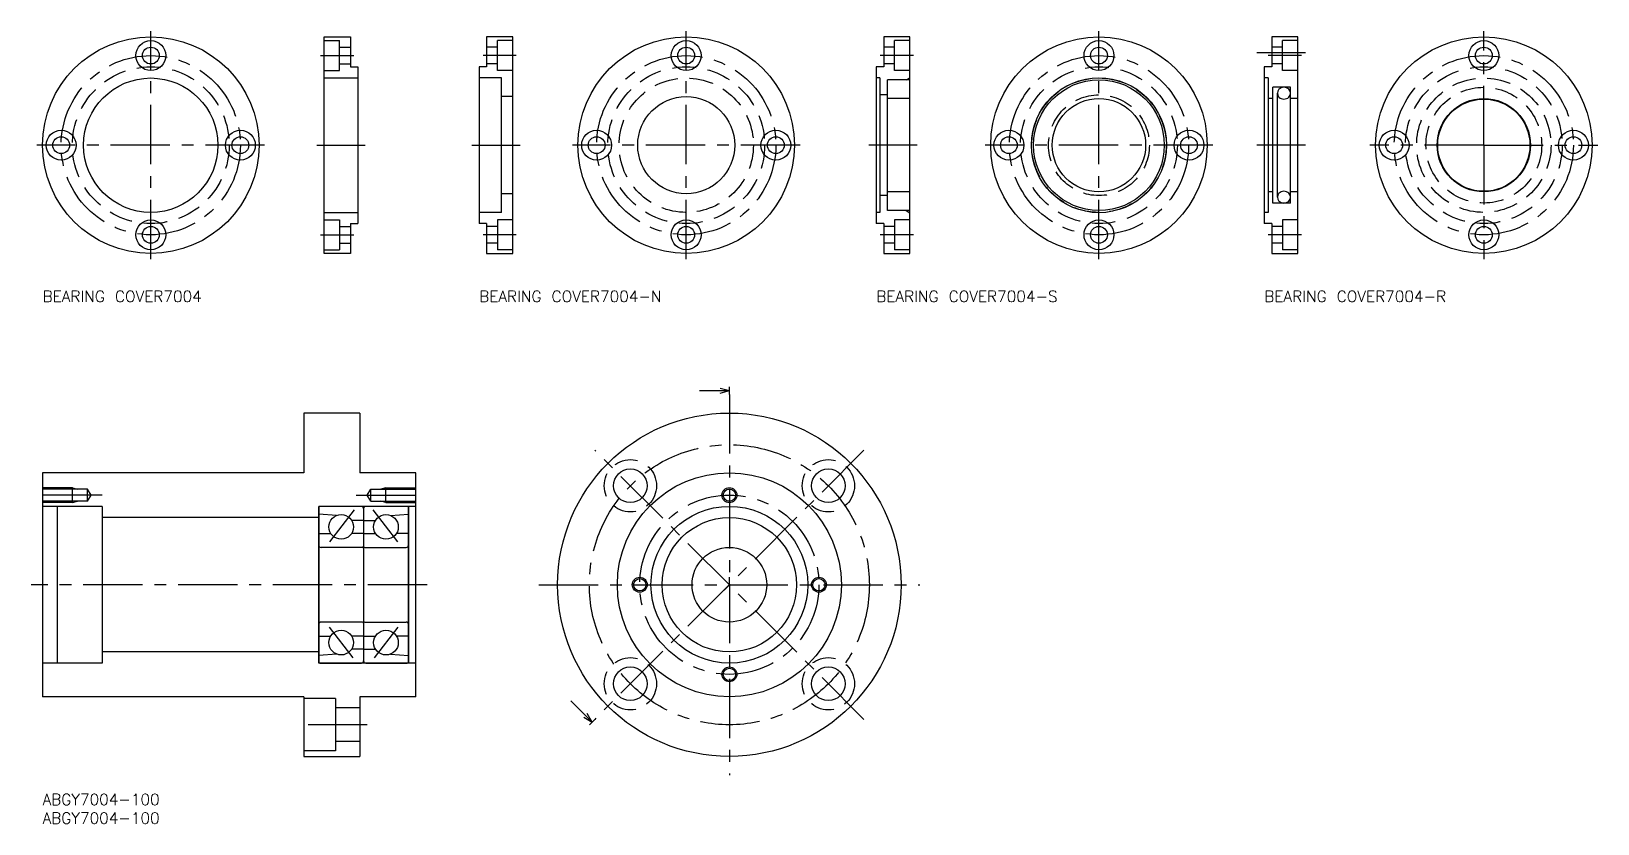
# Model space of a CAD drawing. Extents: x -3 to 417, y -8 to 204.
import ezdxf

# ---------------------------------------------------------------- set-up
doc = ezdxf.new("R2010")
doc.units = 0
doc.header["$LTSCALE"] = 0.5
doc.linetypes.add('CENTER', pattern=[50.8, 31.75, -6.35, 6.35, -6.35])
doc.linetypes.add('DASHED', pattern=[19.05, 12.7, -6.35])
for name, color, linetype in [('MSM_CENTER', 1, 'CENTER'), ('MSM_CONTINUOUS', 7, 'CONTINUOUS'), ('MSM_DASHED', 4, 'DASHED'), ('MSM_NARROW', 5, 'CONTINUOUS'), ('MSM_PART_NUMBER', 7, 'CONTINUOUS')]:
    doc.layers.add(name, color=color, linetype=linetype)
doc.styles.get("Standard").update_dxf_attribs({"font": 'txt.shx', "height": 3, "bigfont": 'bigfont.shx'})

# ---------------------------------------------------------------- blocks, each defined once
blk = doc.blocks.new('*U15')
at = {"layer": 'MSM_PART_NUMBER'}
blk.add_text('ABGY7004-100', height=3, dxfattribs=at).set_placement((0, -3))
blk = doc.blocks.new('*U16')
at = {"layer": 'MSM_PART_NUMBER'}
blk.add_text('ABGY7004-100', height=3, dxfattribs=at).set_placement((0, -8))
blk = doc.blocks.new('*U17')
at = {"layer": 'MSM_PART_NUMBER'}
blk.add_text('BEARING COVER7004', height=3, dxfattribs=at).set_placement((0, 131.75))
blk = doc.blocks.new('*U18')
at = {"layer": 'MSM_PART_NUMBER'}
blk.add_text('BEARING COVER7004-N', height=3, dxfattribs=at).set_placement((116.96, 131.75))
blk = doc.blocks.new('*U19')
at = {"layer": 'MSM_PART_NUMBER'}
blk.add_text('BEARING COVER7004-S', height=3, dxfattribs=at).set_placement((223.32, 131.75))
blk = doc.blocks.new('*U20')
at = {"layer": 'MSM_PART_NUMBER'}
blk.add_text('BEARING COVER7004-R', height=3, dxfattribs=at).set_placement((327.27, 131.75))

msp = doc.modelspace()

# ---------------------------------------------------------------- linework, layer by layer
at = {"layer": 'MSM_CENTER'}
for p, q in [((29, 143.25), (29, 204.25)), ((172.42, 143.25), (172.42, 204.25)), ((282.98, 143.25), (282.98, 204.25)), ((386.07, 173.75), (386.07, 204.25)), ((74.5, 197.75), (83.43, 197.75)), ((126.91, 197.75), (117.99, 197.75)), ((233.27, 197.75), (224.35, 197.75)), ((338.27, 198.45), (325.27, 198.45)), ((337.23, 197.75), (328.31, 197.75)), ((59.5, 173.75), (-1.5, 173.75)), ((73.46, 173.75), (86.46, 173.75)), ((114.96, 173.75), (127.96, 173.75)), ((202.92, 173.75), (141.92, 173.75)), ((234.32, 173.75), (221.32, 173.75)), ((234.32, 173.75), (221.32, 173.75)), ((313.48, 173.75), (252.48, 173.75)), ((338.27, 173.75), (325.27, 173.75)), ((386.07, 173.75), (355.57, 173.75)), ((386.07, 173.75), (416.57, 173.75)), ((386.07, 173.75), (386.07, 143.25)), ((74.5, 149.75), (83.43, 149.75)), ((126.91, 149.75), (117.99, 149.75)), ((233.27, 149.75), (224.35, 149.75)), ((337.23, 149.75), (328.31, 149.75)), ((183.98, 107), (183.98, 5)), ((220.04, 19.94), (147.91, 92.06)), ((220.04, 92.06), (147.91, 19.94)), ((15.95, 80), (-2, 80)), ((84.05, 80), (102, 80)), ((83.5, 76.06), (76.9, 67.46)), ((88.5, 76.06), (95.1, 67.46)), ((103, 56), (-3, 56)), ((132.98, 56), (234.98, 56)), ((76.82, 44.64), (83.13, 36.43)), ((95.18, 44.64), (88.87, 36.43)), ((87, 18.5), (68, 18.5))]:
    msp.add_line(p, q, dxfattribs=at)
for centre, radius in [((29, 173.75), 24), ((172.42, 173.75), 24), ((282.98, 173.75), 24), ((386.07, 173.75), 24), ((183.98, 56), 37.5), ((183.98, 56), 24)]:
    msp.add_circle(centre, radius, dxfattribs=at)
at = {"layer": 'MSM_CONTINUOUS'}
for p, q in [((75.46, 202.75), (82.46, 202.75)), ((75.46, 144.75), (75.46, 202.75)), ((75.46, 201.75), (79.56, 201.75)), ((79.56, 193.75), (79.56, 201.75)), ((82.46, 202.75), (82.46, 194.75)), ((125.96, 202.75), (118.96, 202.75)), ((118.96, 202.75), (118.96, 194.75)), ((125.96, 201.75), (121.86, 201.75)), ((121.86, 193.75), (121.86, 201.75)), ((125.96, 144.75), (125.96, 202.75)), ((232.32, 202.75), (225.32, 202.75)), ((225.32, 202.75), (225.32, 194.75)), ((232.32, 201.75), (228.22, 201.75)), ((228.22, 193.75), (228.22, 201.75)), ((232.32, 144.75), (232.32, 202.75)), ((336.27, 202.75), (329.27, 202.75)), ((329.27, 202.75), (329.27, 194.75)), ((336.27, 201.75), (332.17, 201.75)), ((332.17, 193.75), (332.17, 201.75)), ((336.27, 144.75), (336.27, 202.75)), ((79.56, 200), (82.46, 200)), ((121.86, 200), (118.96, 200)), ((228.22, 200), (225.32, 200)), ((332.17, 200), (329.27, 200)), ((75.46, 193.75), (79.56, 193.75)), ((79.56, 195.5), (82.46, 195.5)), ((82.46, 194.75), (84.46, 194.75)), ((84.46, 194.75), (84.46, 152.75)), ((118.96, 194.75), (116.96, 194.75)), ((116.96, 194.75), (116.96, 152.75)), ((121.86, 195.5), (118.96, 195.5)), ((125.96, 193.75), (121.86, 193.75)), ((223.32, 194.75), (223.32, 152.75)), ((225.32, 194.75), (223.32, 194.75)), ((228.22, 195.5), (225.32, 195.5)), ((232.32, 193.75), (228.22, 193.75)), ((329.27, 194.75), (327.27, 194.75)), ((327.27, 194.75), (327.27, 152.75)), ((332.17, 195.5), (329.27, 195.5)), ((336.27, 193.75), (332.17, 193.75)), ((75.46, 191.75), (84.46, 191.75)), ((122.96, 191.75), (116.96, 191.75)), ((122.96, 155.75), (122.96, 191.75)), ((224.32, 191.75), (223.32, 191.75)), ((224.32, 191.75), (224.32, 155.75)), ((226.32, 156.25), (226.32, 191.25)), ((232.32, 191.25), (226.32, 191.25)), ((231.32, 191.25), (232.32, 191.83)), ((328.27, 191.75), (327.27, 191.75)), ((328.27, 191.75), (328.27, 155.75)), ((334.27, 189.25), (329.57, 189.25)), ((329.57, 158.25), (329.57, 189.25)), ((334.27, 158.25), (334.27, 189.25)), ((125.96, 186.75), (122.96, 186.75)), ((226.32, 187.25), (224.32, 187.25)), ((232.32, 186.25), (226.32, 186.25)), ((329.57, 186.25), (328.27, 186.25)), ((330.77, 159.83), (330.77, 187.68)), ((336.27, 186.25), (334.27, 186.25)), ((125.96, 160.75), (122.96, 160.75)), ((226.32, 160.25), (224.32, 160.25)), ((232.32, 161.25), (226.32, 161.25)), ((329.57, 161.25), (328.27, 161.25)), ((336.27, 161.25), (334.27, 161.25)), ((75.46, 155.75), (84.46, 155.75)), ((122.96, 155.75), (116.96, 155.75)), ((224.32, 155.75), (223.32, 155.75)), ((232.32, 156.25), (226.32, 156.25)), ((231.32, 156.25), (232.32, 155.67)), ((328.27, 155.75), (327.27, 155.75)), ((334.27, 158.25), (329.57, 158.25)), ((75.46, 153.75), (79.56, 153.75)), ((79.56, 153.75), (79.56, 145.75)), ((79.56, 152), (82.46, 152)), ((82.46, 152.75), (82.46, 144.75)), ((82.46, 152.75), (84.46, 152.75)), ((118.96, 152.75), (116.96, 152.75)), ((118.96, 152.75), (118.96, 144.75)), ((121.86, 152), (118.96, 152)), ((125.96, 153.75), (121.86, 153.75)), ((121.86, 153.75), (121.86, 145.75)), ((225.32, 152.75), (223.32, 152.75)), ((225.32, 152.75), (225.32, 144.75)), ((228.22, 152), (225.32, 152)), ((232.32, 153.75), (228.22, 153.75)), ((228.22, 153.75), (228.22, 145.75)), ((329.27, 152.75), (327.27, 152.75)), ((329.27, 152.75), (329.27, 144.75)), ((332.17, 152), (329.27, 152)), ((336.27, 153.75), (332.17, 153.75)), ((332.17, 153.75), (332.17, 145.75)), ((79.56, 147.5), (82.46, 147.5)), ((121.86, 147.5), (118.96, 147.5)), ((228.22, 147.5), (225.32, 147.5)), ((332.17, 147.5), (329.27, 147.5)), ((75.46, 145.75), (79.56, 145.75)), ((82.46, 144.75), (75.46, 144.75)), ((118.96, 144.75), (125.96, 144.75)), ((125.96, 145.75), (121.86, 145.75)), ((225.32, 144.75), (232.32, 144.75)), ((232.32, 145.75), (228.22, 145.75)), ((329.27, 144.75), (336.27, 144.75)), ((336.27, 145.75), (332.17, 145.75)), ((175.98, 108), (183.98, 108)), ((181.48, 108.67), (183.98, 108)), ((181.48, 107.33), (183.98, 108)), ((183.98, 107), (183.98, 109)), ((70, 102), (70, 86)), ((85, 102), (70, 102)), ((85, 102), (85, 86)), ((70, 86), (0, 86)), ((0, 86), (0, 26)), ((100, 86), (85, 86)), ((100, 26), (100, 86)), ((12.05, 81.65), (0, 81.65)), ((8, 78), (8, 82)), ((12.05, 78.35), (12.05, 81.65)), ((13, 80), (12.05, 81.65)), ((12.05, 78.35), (13, 80)), ((87, 80), (87.95, 81.65)), ((87.95, 78.35), (87, 80)), ((87.95, 78.35), (87.95, 81.65)), ((87.95, 81.65), (100, 81.65)), ((92, 78), (92, 82)), ((12.05, 78.35), (0, 78.35)), ((16, 77), (0, 77)), ((4, 35), (4, 77)), ((16, 77), (16, 35)), ((100, 77), (74, 77)), ((74, 35), (74, 77)), ((74, 76.7), (74, 35.3)), ((85.4, 77), (74.3, 77)), ((86, 76.4), (86, 35.6)), ((97.7, 77), (86.6, 77)), ((87.95, 78.35), (100, 78.35)), ((98, 77), (98, 35)), ((98, 35.3), (98, 76.7)), ((74, 74), (16, 74)), ((78.78, 74.57), (74, 74.95)), ((86, 73.25), (82.8, 73.25)), ((86, 73.25), (89.2, 73.25)), ((93.22, 74.57), (98, 74.95)), ((74, 69.75), (77.2, 69.75)), ((86, 69.75), (82.8, 69.75)), ((86, 69.75), (89.2, 69.75)), ((98, 69.75), (94.8, 69.75)), ((85.7, 66), (74.6, 66)), ((86.3, 66), (97.4, 66)), ((182.56, 54.59), (183.98, 56)), ((182.56, 54.59), (183.98, 56)), ((183.98, 56), (183.98, 58)), ((74, 42.25), (77.2, 42.25)), ((85.7, 46), (74.6, 46)), ((86, 42.25), (82.8, 42.25)), ((86, 42.25), (89.2, 42.25)), ((86.3, 46), (97.4, 46)), ((98, 42.25), (94.8, 42.25)), ((74, 38), (16, 38)), ((86, 38.75), (82.8, 38.75)), ((86, 38.75), (89.2, 38.75)), ((16, 35), (0, 35)), ((78.78, 37.43), (74, 37.05)), ((100, 35), (74, 35)), ((74.3, 35), (85.4, 35)), ((86.6, 35), (97.7, 35)), ((93.22, 37.43), (98, 37.05)), ((70, 26), (0, 26)), ((70, 26), (70, 10)), ((78.5, 25.5), (70, 25.5)), ((78.5, 25.5), (78.5, 11.5)), ((85, 26), (85, 10)), ((100, 26), (85, 26)), ((85, 23), (78.5, 23)), ((141.55, 24.89), (147.21, 19.23)), ((147.21, 19.23), (145.91, 21.47)), ((144.97, 20.52), (147.21, 19.23)), ((146.5, 18.52), (147.91, 19.94)), ((85, 14), (78.5, 14)), ((78.5, 11.5), (70, 11.5)), ((70, 10), (85, 10))]:
    msp.add_line(p, q, dxfattribs=at)
for centre, radius in [((29, 173.75), 29), ((29, 197.75), 4), ((172.42, 173.75), 29), ((172.42, 197.75), 4), ((282.98, 173.75), 29), ((282.98, 197.75), 4), ((386.07, 173.75), 29), ((386.07, 197.75), 4), ((29, 197.75), 2.25), ((172.42, 197.75), 2.25), ((282.98, 197.75), 2.25), ((386.07, 197.75), 2.25), ((29, 173.75), 18), ((282.98, 173.75), 18.08), ((282.98, 173.75), 17.5), ((172.42, 173.75), 13), ((282.98, 173.75), 12.5), ((386.07, 173.75), 12.5), ((386.07, 173.75), 12.35), ((5, 173.75), 4), ((5, 173.75), 4), ((53, 173.75), 4), ((148.42, 173.75), 4), ((196.42, 173.75), 4), ((196.42, 173.75), 4), ((258.86, 173.75), 4), ((258.86, 173.75), 4), ((307.1, 173.75), 4), ((362.07, 173.75), 4), ((362.07, 173.75), 4), ((410.07, 173.75), 4), ((5, 173.75), 2.25), ((5, 173.75), 2.25), ((53, 173.75), 2.25), ((148.42, 173.75), 2.25), ((196.42, 173.75), 2.25), ((196.42, 173.75), 2.25), ((258.86, 173.75), 2.25), ((258.86, 173.75), 2.25), ((307.1, 173.75), 2.25), ((362.07, 173.75), 2.25), ((362.07, 173.75), 2.25), ((410.07, 173.75), 2.25), ((29, 149.75), 4), ((29, 149.75), 2.25), ((172.42, 149.75), 4), ((172.42, 149.75), 2.25), ((282.98, 149.75), 4), ((282.98, 149.75), 2.25), ((386.07, 149.75), 4), ((386.07, 149.75), 2.25), ((183.98, 56), 46), ((157.46, 82.52), 4.5), ((183.98, 56), 30), ((210.49, 82.52), 4.5), ((183.98, 80), 1.65), ((183.98, 56), 21), ((80, 71.5), 3.3), ((92, 71.5), 3.3), ((183.98, 56), 18), ((183.98, 56), 10), ((159.98, 56), 1.65), ((207.98, 56), 1.65), ((80, 40.5), 3.3), ((92, 40.5), 3.3), ((157.46, 29.48), 4.5), ((183.98, 32), 1.65), ((210.49, 29.48), 4.5)]:
    msp.add_circle(centre, radius, dxfattribs=at)
for centre, radius, start, end in [((332.52, 187.18), 2.07, 49.4879, 130.5121), ((332.42, 187.68), 1.64, 139.0765, 220.9235), ((332.52, 188.18), 2.07, 229.4879, 310.5121), ((332.63, 187.68), 1.64, 319.0765, 40.9235), ((332.42, 159.83), 1.64, 139.0765, 220.9235), ((332.52, 159.33), 2.07, 49.4879, 130.5121), ((332.63, 159.83), 1.64, 319.0765, 40.9235), ((332.52, 160.33), 2.07, 229.4879, 310.5121), ((74.3, 76.7), 0.3, 90, 180), ((85.4, 76.4), 0.6, 0, 90), ((86.6, 76.4), 0.6, 90, 180), ((97.7, 76.7), 0.3, 0, 90), ((74.6, 66.6), 0.6, 180, 270), ((85.7, 66.3), 0.3, 270, 0), ((86.3, 66.3), 0.3, 180, 270), ((97.4, 66.6), 0.6, 270, 0), ((74.6, 45.4), 0.6, 90, 180), ((85.7, 45.7), 0.3, 0, 90), ((86.3, 45.7), 0.3, 90, 180), ((97.4, 45.4), 0.6, 0, 90), ((74.3, 35.3), 0.3, 180, 270), ((85.4, 35.6), 0.6, 270, 0), ((86.6, 35.6), 0.6, 180, 270), ((97.7, 35.3), 0.3, 270, 0)]:
    msp.add_arc(centre, radius, start, end, dxfattribs=at)
at = {"layer": 'MSM_DASHED'}
for centre, radius in [((29, 173.75), 21), ((172.42, 173.75), 21), ((282.98, 173.75), 21), ((386.07, 173.75), 21), ((172.42, 173.75), 18), ((282.98, 173.75), 18), ((386.07, 173.75), 18), ((386.07, 173.75), 15.5), ((282.98, 173.75), 13.5), ((157.46, 82.52), 7), ((210.49, 82.52), 7), ((157.46, 29.48), 7), ((210.49, 29.48), 7)]:
    msp.add_circle(centre, radius, dxfattribs=at)
at = {"layer": 'MSM_NARROW'}
for p, q in [((8, 82), (0, 82)), ((8, 82), (9.4, 81.65)), ((92, 82), (90.6, 81.65)), ((92, 82), (100, 82)), ((8, 78), (0, 78)), ((8, 78), (9.4, 78.35)), ((92, 78), (90.6, 78.35)), ((92, 78), (100, 78))]:
    msp.add_line(p, q, dxfattribs=at)
for centre in [(183.98, 80), (159.98, 56), (207.98, 56), (183.98, 32)]:
    msp.add_circle(centre, 2, dxfattribs=at)

# ---------------------------------------------------------------- block references
at = {"layer": 'MSM_CONTINUOUS'}
for name in ['*U17', '*U18', '*U19', '*U20', '*U15', '*U16']:
    msp.add_blockref(name, (0, 0), dxfattribs=at)

doc.saveas('drawing.dxf')
